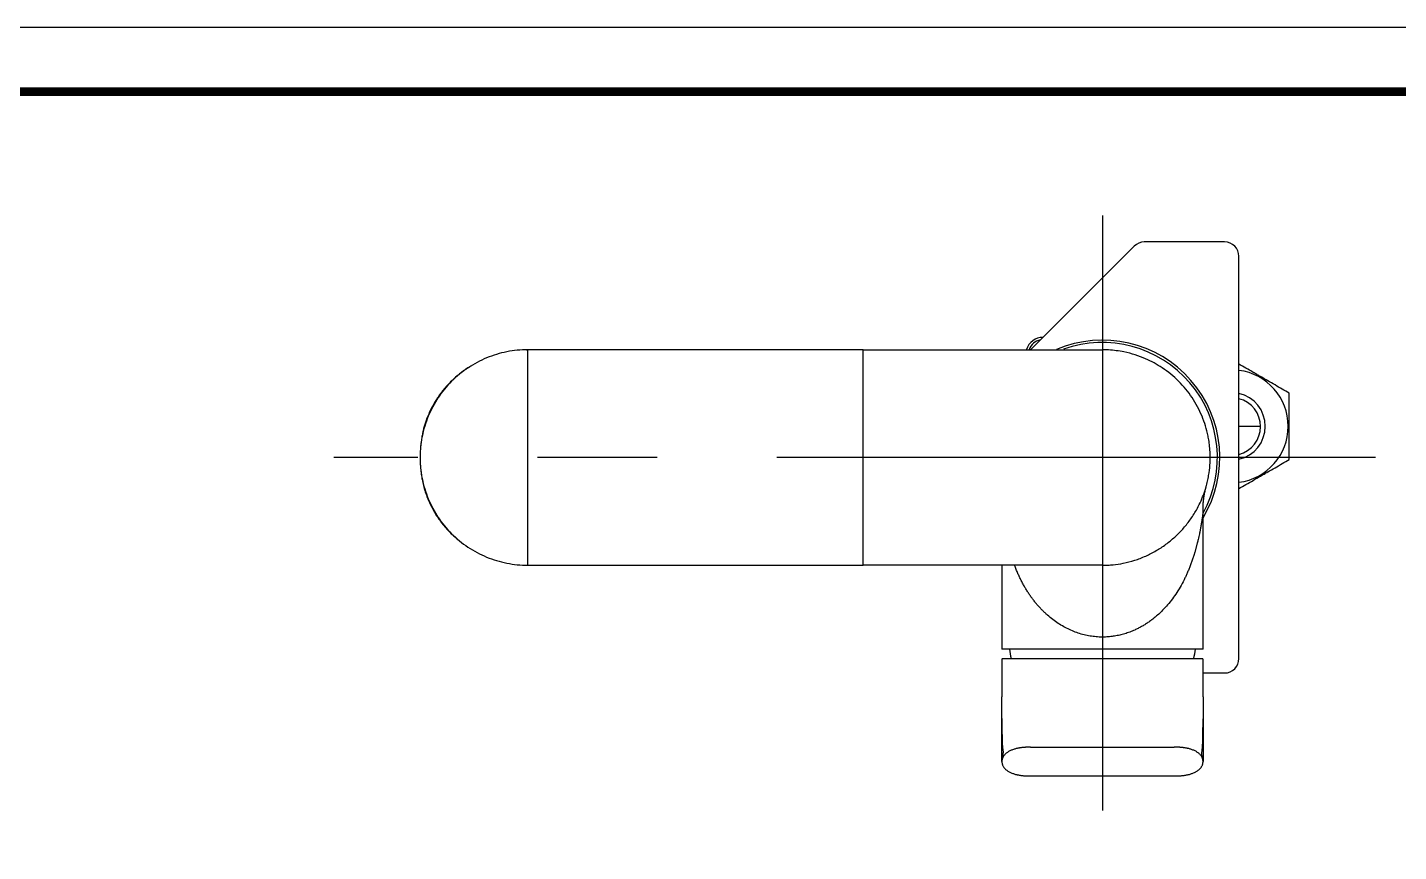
# Model space of a CAD drawing. Extents: x 0 to 790, y 0 to 579.
# Drawn here: x 306.6 to 593, y 406.7 to 578.8 of the extents above; entities that cross this region are included whole.
import ezdxf

# ---------------------------------------------------------------- set-up
doc = ezdxf.new("R2010")
doc.units = 0
doc.header["$LTSCALE"] = 10
doc.header["$MEASUREMENT"] = 0
doc.linetypes.add('CENTER', pattern=[2, 1.25, -0.25, 0.25, -0.25])
doc.layers.get('0').update_dxf_attribs({"linetype": 'CONTINUOUS'})
doc.layers.add('1', color=7, linetype='CONTINUOUS')

msp = doc.modelspace()

# ---------------------------------------------------------------- linework, layer by layer
at = {"ltscale": 0.5}
msp.add_lwpolyline([(0, 0), (789.88, 0), (789.88, 578.76), (0, 578.76)], close=True, dxfattribs=at)
at = {"color": 5, "linetype": 'ByBlock', "lineweight": 200, "const_width": 1.82}
msp.add_lwpolyline([(12.7, 24.78), (777.1, 24.78), (777.1, 565.32), (12.7, 565.32)], close=True, dxfattribs=at)
at = {"layer": '1', "color": 1, "linetype": 'CENTER', "lineweight": -3, "ltscale": 10}
for p, q in [((531.14, 539.49), (531.14, 415.27)), ((588.14, 488.96), (370.63, 488.96))]:
    msp.add_line(p, q, dxfattribs=at)
at = {"layer": '1', "color": 7, "linetype": 'Continuous', "lineweight": -3}
for p, q in [((537.76, 533.08), (516.14, 511.46)), ((556.64, 533.96), (539.88, 533.96)), ((559.64, 446.96), (559.64, 530.96)), ((481.14, 511.46), (411.14, 511.46)), ((531.14, 511.46), (531.14, 511.46)), ((564.14, 495.42), (559.64, 495.42)), ((552.14, 448.96), (552.14, 477.52)), ((411.14, 466.46), (481.14, 466.46)), ((510.14, 466.46), (510.14, 448.96)), ((552.14, 448.96), (510.14, 448.96)), ((510.26, 446.96), (552.02, 446.96)), ((552.14, 438.96), (552.14, 446.68)), ((510.14, 446.68), (510.14, 438.96)), ((552.14, 443.96), (556.64, 443.96)), ((516.14, 428.46), (546.14, 428.46)), ((516.14, 422.46), (546.14, 422.46))]:
    msp.add_line(p, q, dxfattribs=at)
for centre, radius, start, end in [((539.88, 530.96), 3, 90, 135), ((556.64, 530.96), 3, 0, 90), ((518.68, 510.54), 3.5, 89.3863, 164.4762), ((518.68, 510.54), 3, 99.694, 162.0786), ((531.14, 488.96), 24.5, 329.0006, 113.0906), ((531.14, 488.96), 24, 331.0481, 109.7775), ((558.14, 495.46), 11.78, 277.3181, 82.6819), ((558.14, 495.46), 7, 0, 77.6278), ((558.14, 495.42), 6, 0, 75.5213), ((558.14, 495.46), 7, 282.3722, 0), ((558.14, 495.42), 6, 284.4787, 0), ((553.68, 454.72), 42.34, 187.8244, 190.5666), ((508.6, 454.72), 42.34, 349.4334, 352.1756), ((556.64, 446.96), 3, 270, 0)]:
    msp.add_arc(centre, radius, start, end, dxfattribs=at)
for points, knots in [([(411.14, 511.46), (409.67, 511.46), (406.72, 511.17), (402.47, 509.88), (398.56, 507.78), (395.13, 504.97), (392.78, 502.11), (391.26, 499.58), (390.32, 497.58), (389.57, 495.5), (389.13, 493.71), (388.87, 492.26), (388.74, 491.16), (388.66, 490.06), (388.64, 489.32), (388.64, 488.96)], [0, 0, 0, 0, 0.125, 0.25, 0.375, 0.5, 0.625, 0.6875, 0.75, 0.8125, 0.875, 0.90625, 0.9375, 0.96875, 1, 1, 1, 1]), ([(411.14, 511.35), (411.14, 511.35), (411.14, 511.42), (411.14, 511.46), (411.14, 511.46)], [0, 0, 0, 0, 0.003996, 1, 1, 1, 1]), ([(411.14, 466.46), (411.14, 466.46), (411.14, 466.53), (411.14, 466.94), (411.14, 467.79), (411.14, 469.05), (411.14, 470.88), (411.14, 473.33), (411.14, 476.38), (411.14, 479.49), (411.14, 483.68), (411.14, 488.96), (411.14, 494.23), (411.14, 498.42), (411.14, 501.53), (411.14, 504.58), (411.14, 507.03), (411.14, 508.86), (411.14, 510.12), (411.14, 510.97), (411.14, 511.28), (411.14, 511.35)], [0, 0, 0, 0, 0.015874, 0.031748, 0.063496, 0.095244, 0.126992, 0.190488, 0.253984, 0.317481, 0.380977, 0.507969, 0.634961, 0.698457, 0.761953, 0.825449, 0.888946, 0.920694, 0.952442, 0.98419, 1, 1, 1, 1]), ([(481.14, 511.46), (484.15, 511.46), (488.67, 511.46), (494.69, 511.46), (498.08, 511.46), (500.34, 511.46), (501.47, 511.46), (502.6, 511.46), (504.85, 511.46), (507.49, 511.46), (510.45, 511.46), (511.96, 511.46), (512.81, 511.46), (513.04, 511.46), (513.42, 511.46), (514.08, 511.46), (515.39, 511.46), (517.99, 511.46), (521.55, 511.46), (525.29, 511.46), (528.27, 511.46), (530.3, 511.46), (530.98, 511.46), (531.11, 511.46), (531.13, 511.46), (531.13, 511.46), (531.14, 511.46)], [0, 0, 0, 0, 0.15079, 0.226185, 0.301579, 0.320428, 0.339277, 0.358126, 0.376974, 0.452369, 0.490067, 0.525408, 0.527764, 0.532476, 0.537188, 0.546613, 0.565461, 0.603159, 0.678554, 0.753949, 0.829343, 0.904738, 0.980133, 0.989558, 0.998982, 1, 1, 1, 1]), ([(540.15, 509.57), (539.46, 509.88), (538.03, 510.41), (535.96, 510.95), (534.07, 511.27), (532.57, 511.43), (531.55, 511.45), (531.11, 511.45)], [0, 0, 0, 0, 0.284785, 0.554334, 0.724337, 0.885743, 1, 1, 1, 1]), ([(399.37, 508.11), (399.26, 508.04), (398.29, 507.46), (396.6, 506.24), (394.55, 504.33), (392.89, 502.36), (391.52, 500.28), (390.49, 498.25), (389.75, 496.3), (389.32, 494.8), (389.06, 493.56), (388.92, 492.67), (388.81, 491.87), (388.72, 491.09), (388.68, 490.44), (388.67, 490.06)], [0, 0, 0, 0, 0.01711, 0.153558, 0.283148, 0.397022, 0.503911, 0.620991, 0.706472, 0.787149, 0.833106, 0.879464, 0.908714, 0.947876, 1, 1, 1, 1]), ([(553.19, 493.43), (552.9, 494.85), (552.05, 497.65), (549.97, 501.54), (547.15, 504.97), (543.83, 507.69), (541.37, 509.04), (540.15, 509.57)], [0, 0, 0, 0, 0.200789, 0.405675, 0.610562, 0.815448, 1, 1, 1, 1]), ([(570.14, 502.39), (569.16, 502.95), (568.17, 503.52), (566.68, 504.38), (566.18, 504.67), (565.17, 505.25), (564.66, 505.55), (564.02, 505.92), (563.89, 505.99), (563.7, 506.1), (563.64, 506.14), (563.51, 506.21), (563.19, 506.39), (562.87, 506.58), (562.11, 507.02), (561.61, 507.31), (560.61, 507.88), (560.12, 508.17), (559.63, 508.45)], [0, 0, 0, 0, 0.286077, 0.286077, 0.429115, 0.429115, 0.572154, 0.572154, 0.607914, 0.607914, 0.625793, 0.625793, 0.643673, 0.715192, 0.715192, 0.858231, 0.858231, 1, 1, 1, 1]), ([(570.14, 488.53), (570.14, 489.66), (570.14, 490.8), (570.14, 492.53), (570.14, 493.1), (570.14, 494.27), (570.14, 494.85), (570.14, 495.59), (570.14, 495.74), (570.14, 495.96), (570.14, 496.03), (570.14, 496.18), (570.14, 496.55), (570.14, 496.92), (570.14, 497.79), (570.14, 498.38), (570.14, 499.53), (570.14, 500.11), (570.14, 501.25), (570.14, 501.82), (570.14, 502.39)], [0, 0, 0, 0, 0.25, 0.25, 0.375, 0.375, 0.5, 0.5, 0.53125, 0.53125, 0.546875, 0.546875, 0.5625, 0.625, 0.625, 0.75, 0.75, 0.875, 0.875, 1, 1, 1, 1]), ([(535.48, 466.88), (536.25, 467.02), (537.79, 467.42), (540.08, 468.28), (542.25, 469.38), (544.01, 470.52), (545.32, 471.54), (546.22, 472.32), (547.09, 473.14), (548.18, 474.29), (549.45, 475.87), (550.64, 477.73), (551.56, 479.5), (552.24, 481.11), (552.74, 482.63), (553.09, 484), (553.4, 485.57), (553.62, 487.43), (553.66, 489.37), (553.56, 491.03), (553.38, 492.4), (553.26, 493.13), (553.19, 493.43)], [0, 0, 0, 0, 0.088924, 0.170499, 0.24324, 0.306648, 0.335111, 0.361732, 0.386946, 0.411733, 0.462736, 0.515677, 0.552052, 0.589286, 0.626683, 0.653376, 0.679314, 0.731065, 0.786351, 0.848361, 0.91915, 1, 1, 1, 1]), ([(388.64, 488.96), (388.64, 488.59), (388.66, 487.85), (388.74, 486.75), (388.87, 485.65), (389.13, 484.2), (389.57, 482.41), (390.32, 480.33), (391.26, 478.33), (392.78, 475.8), (395.13, 472.94), (398.56, 470.13), (402.47, 468.03), (406.72, 466.75), (409.67, 466.46), (411.14, 466.46)], [0, 0, 0, 0, 0.03125, 0.0625, 0.09375, 0.125, 0.1875, 0.25, 0.3125, 0.375, 0.5, 0.625, 0.75, 0.875, 1, 1, 1, 1]), ([(388.67, 487.85), (388.69, 487.35), (388.76, 486.42), (388.92, 485.17), (389.13, 483.98), (389.39, 482.88), (389.71, 481.78), (390.05, 480.81), (390.46, 479.82), (391.1, 478.44), (392.04, 476.78), (393.43, 474.87), (394.99, 473.15), (396.16, 472.1), (396.74, 471.64)], [0, 0, 0, 0, 0.080535, 0.148529, 0.205041, 0.280607, 0.333389, 0.387688, 0.445111, 0.504949, 0.6309, 0.74943, 0.882177, 1, 1, 1, 1]), ([(559.63, 482.46), (560.12, 482.74), (560.61, 483.03), (561.6, 483.6), (562.1, 483.89), (563.11, 484.47), (563.62, 484.76), (564.25, 485.13), (564.38, 485.2), (564.57, 485.32), (564.64, 485.35), (564.77, 485.43), (565.09, 485.61), (565.4, 485.79), (566.16, 486.23), (566.67, 486.52), (567.67, 487.1), (568.17, 487.39), (569.16, 487.96), (569.65, 488.24), (570.14, 488.53)], [0, 0, 0, 0, 0.141769, 0.141769, 0.284807, 0.284807, 0.427846, 0.427846, 0.463606, 0.463606, 0.481485, 0.481485, 0.499365, 0.570884, 0.570884, 0.713923, 0.713923, 0.856961, 0.856961, 1, 1, 1, 1]), ([(552.14, 477.45), (552.13, 477.89), (552.15, 478.64), (552.2, 479.65), (552.3, 480.49), (552.43, 481.29), (552.63, 482.18), (552.78, 482.81), (552.88, 483.16)], [0, 0, 0, 0, 0.226895, 0.38926, 0.527034, 0.66203, 0.812197, 1, 1, 1, 1]), ([(552.14, 477.5), (552.14, 477.5), (552.14, 477.5), (552.14, 477.49), (552.14, 477.47), (552.13, 477.45), (552.13, 477.41), (552.12, 477.35), (552.11, 477.27), (552.09, 477.16), (552.07, 477.03), (552.05, 476.87), (552.03, 476.7), (552, 476.54), (551.98, 476.37), (551.95, 476.2), (551.92, 476.01), (551.89, 475.8), (551.86, 475.6), (551.83, 475.41), (551.8, 475.23), (551.77, 475.04), (551.73, 474.85), (551.7, 474.64), (551.66, 474.43), (551.62, 474.19), (551.57, 473.93), (551.51, 473.64), (551.45, 473.32), (551.37, 472.93), (551.26, 472.42), (551.12, 471.79), (550.99, 471.25), (550.88, 470.83), (550.81, 470.56), (550.74, 470.29), (550.67, 470.02), (550.59, 469.76), (550.52, 469.49), (550.45, 469.25), (550.39, 469.05), (550.34, 468.88), (550.28, 468.71), (550.23, 468.53), (550.17, 468.34), (550.11, 468.15), (550.02, 467.88), (549.9, 467.54), (549.76, 467.13), (549.61, 466.73), (549.46, 466.33), (549.31, 465.94), (549.16, 465.56), (549, 465.2), (548.85, 464.83), (548.69, 464.48), (548.53, 464.14), (548.17, 463.38), (547.58, 462.25), (546.7, 460.79), (545.76, 459.44), (544.77, 458.2), (543.73, 457.06), (542.78, 456.16), (541.97, 455.47), (541.32, 454.96), (540.65, 454.48), (539.97, 454.04), (539.28, 453.63), (538.58, 453.26), (537.78, 452.87), (536.85, 452.49), (535.81, 452.14), (534.75, 451.86), (533.68, 451.65), (532.6, 451.51), (531.79, 451.46), (531.25, 451.46), (530.97, 451.46), (530.7, 451.46), (530.1, 451.48), (529.16, 451.56), (527.91, 451.77), (526.67, 452.08), (525.44, 452.49), (524.23, 453), (523.04, 453.6), (521.87, 454.31), (520.74, 455.12), (519.84, 455.86), (519.16, 456.49), (518.66, 456.97), (518.17, 457.48), (517.69, 458.01), (517.22, 458.56), (516.76, 459.14), (516.32, 459.74), (515.88, 460.36), (515.46, 461), (515.05, 461.67), (514.65, 462.36), (514.27, 463.07), (513.91, 463.8), (513.55, 464.56), (513.21, 465.35), (512.94, 466.01), (512.79, 466.4), (512.74, 466.52)], [0, 0, 0, 0, 0.000737, 0.003034, 0.005347, 0.007686, 0.010057, 0.012467, 0.016216, 0.020124, 0.024209, 0.028489, 0.032978, 0.036489, 0.040162, 0.044, 0.048006, 0.052184, 0.056536, 0.059902, 0.063384, 0.06698, 0.070693, 0.074522, 0.078469, 0.082532, 0.08741, 0.092686, 0.098363, 0.104439, 0.113838, 0.124944, 0.137757, 0.142433, 0.147111, 0.15179, 0.156471, 0.161155, 0.16584, 0.170526, 0.173411, 0.176385, 0.179448, 0.182601, 0.185842, 0.189172, 0.192591, 0.20001, 0.2073, 0.214461, 0.221494, 0.228399, 0.235175, 0.241823, 0.248344, 0.254737, 0.261003, 0.267141, 0.296225, 0.324111, 0.350831, 0.376418, 0.400914, 0.424364, 0.437521, 0.450362, 0.4629, 0.475146, 0.487114, 0.498818, 0.510275, 0.526525, 0.542419, 0.558017, 0.573379, 0.58857, 0.603658, 0.607524, 0.611384, 0.615242, 0.619097, 0.636694, 0.654519, 0.672677, 0.691267, 0.710381, 0.730105, 0.750515, 0.771682, 0.793668, 0.804403, 0.815349, 0.826511, 0.837894, 0.849502, 0.861339, 0.87341, 0.885717, 0.898264, 0.911055, 0.924092, 0.937379, 0.950918, 0.964597, 0.978893, 0.993809, 1, 1, 1, 1]), ([(531.14, 466.46), (531.51, 466.46), (532.24, 466.47), (533.7, 466.58), (534.77, 466.74), (535.48, 466.88)], [0, 0, 0, 0, 0.252908, 0.505817, 1, 1, 1, 1]), ([(531.14, 466.46), (531.14, 466.46), (531.14, 466.46), (531.14, 466.46), (531.14, 466.46), (531.14, 466.46), (531.13, 466.46), (531.12, 466.46), (530.98, 466.46), (530.31, 466.46), (528.27, 466.46), (525.29, 466.46), (521.55, 466.46), (517.99, 466.46), (515.39, 466.46), (514.08, 466.46), (513.42, 466.46), (513.04, 466.46), (512.81, 466.46), (511.96, 466.46), (510.45, 466.46), (507.49, 466.46), (504.85, 466.46), (502.6, 466.46), (501.47, 466.46), (500.34, 466.46), (498.08, 466.46), (494.69, 466.46), (488.67, 466.46), (484.15, 466.46), (481.14, 466.46)], [0, 0, 0, 0, 0.118708, 0.150182, 0.158051, 0.161985, 0.16592, 0.173788, 0.181657, 0.244607, 0.307556, 0.370506, 0.433455, 0.496404, 0.527879, 0.543616, 0.551485, 0.55542, 0.559354, 0.561321, 0.590829, 0.622303, 0.685253, 0.70099, 0.716727, 0.732465, 0.748202, 0.811152, 0.874101, 1, 1, 1, 1]), ([(510.26, 446.96), (510.22, 446.96), (510.19, 446.94), (510.15, 446.86), (510.14, 446.8), (510.14, 446.72), (510.14, 446.71), (510.14, 446.71)], [0, 0, 0, 0, 0.484614, 0.484614, 0.969228, 0.969228, 1, 1, 1, 1]), ([(552.14, 446.71), (552.14, 446.71), (552.14, 446.71), (552.14, 446.76), (552.14, 446.79), (552.13, 446.84), (552.13, 446.85), (552.12, 446.87), (552.12, 446.87), (552.11, 446.89), (552.11, 446.89), (552.09, 446.94), (552.06, 446.96), (552.02, 446.96)], [0, 0, 0, 0, 0.024033, 0.024033, 0.268025, 0.268025, 0.39002, 0.39002, 0.451018, 0.451018, 0.512016, 0.512016, 1, 1, 1, 1]), ([(510.14, 425.47), (510.14, 425.47), (510.14, 425.49), (510.14, 425.54), (510.14, 425.64), (510.14, 425.73), (510.14, 425.79), (510.14, 425.83), (510.14, 425.97), (510.14, 426.29), (510.14, 427.14), (510.14, 428.64), (510.14, 430.95), (510.14, 432.91), (510.14, 434.14), (510.14, 434.59), (510.14, 435.26), (510.14, 436.04), (510.14, 436.83), (510.14, 437.22), (510.14, 437.44), (510.14, 437.78), (510.14, 438.28), (510.14, 438.73), (510.14, 438.96)], [0, 0, 0, 0, 0.007426, 0.044188, 0.08095, 0.099331, 0.108521, 0.117712, 0.122307, 0.191236, 0.26476, 0.411808, 0.558856, 0.705904, 0.742666, 0.761047, 0.779428, 0.852952, 0.889714, 0.908095, 0.917285, 0.926476, 0.963238, 1, 1, 1, 1]), ([(552.14, 438.96), (552.14, 438.73), (552.14, 438.28), (552.14, 437.78), (552.14, 437.44), (552.14, 437.22), (552.14, 436.83), (552.14, 436.04), (552.14, 435.26), (552.14, 434.59), (552.14, 434.14), (552.14, 432.91), (552.14, 430.95), (552.14, 428.64), (552.14, 427.15), (552.14, 426.29), (552.14, 425.97), (552.14, 425.83), (552.14, 425.79), (552.14, 425.73), (552.14, 425.64), (552.14, 425.54), (552.14, 425.49), (552.14, 425.47), (552.14, 425.47)], [0, 0, 0, 0, 0.036763, 0.073527, 0.082718, 0.091908, 0.11029, 0.147053, 0.22058, 0.238962, 0.257343, 0.294107, 0.44116, 0.588213, 0.735267, 0.808793, 0.877725, 0.88232, 0.891511, 0.900702, 0.919083, 0.955847, 0.99261, 1, 1, 1, 1]), ([(510.14, 434.47), (510.14, 434.05), (510.14, 433.21), (510.15, 432.05), (510.16, 430.75), (510.19, 429.54), (510.25, 428.6), (510.3, 428.06), (510.36, 427.82), (510.38, 427.51), (510.36, 427.13), (510.29, 426.6), (510.24, 426.19), (510.2, 426.04), (510.17, 425.85), (510.16, 425.74), (510.15, 425.67), (510.15, 425.65)], [0, 0, 0, 0, 0.06069, 0.125352, 0.184921, 0.287861, 0.368601, 0.426907, 0.464037, 0.496515, 0.530217, 0.566372, 0.618395, 0.694773, 0.798094, 0.928947, 1, 1, 1, 1]), ([(552.14, 425.46), (552.14, 425.48), (552.14, 425.6), (552.12, 425.78), (552.07, 425.98), (552.01, 426.21), (551.95, 426.38), (551.92, 426.68), (551.92, 427.1), (551.92, 427.45), (551.94, 427.77), (551.97, 428.01), (552.01, 428.25), (552.04, 428.7), (552.08, 429.38), (552.1, 430.31), (552.12, 431.46), (552.14, 432.79), (552.14, 433.81), (552.14, 434.37), (552.14, 434.38)], [0, 0, 0, 0, 0.041787, 0.199319, 0.333298, 0.422172, 0.496704, 0.558553, 0.594336, 0.624955, 0.650463, 0.671021, 0.69526, 0.72846, 0.773534, 0.830427, 0.880676, 0.937133, 0.999516, 1, 1, 1, 1])]:
    msp.add_open_spline(points, degree=3, knots=knots, dxfattribs=at)
for points, degree in [([(411.14, 511.35), (410.59, 511.46), (410.03, 511.43)], 2), ([(516.14, 428.46), (514.61, 428.46), (512.56, 428.4), (510.14, 427.39), (510.14, 425.46)], 4), ([(552.14, 425.46), (552.14, 427.39), (549.72, 428.4), (547.66, 428.46), (546.14, 428.46)], 4), ([(510.14, 425.46), (510.14, 423.52), (512.56, 422.51), (514.61, 422.46), (516.14, 422.46)], 4), ([(546.14, 422.46), (547.66, 422.46), (549.72, 422.51), (552.14, 423.52), (552.14, 425.46)], 4)]:
    msp.add_open_spline(points, degree=degree, dxfattribs=at)
msp.add_rational_spline([(481.14, 466.46), (481.14, 466.46), (481.14, 511.46), (481.14, 511.46)], [1, 0.333333333333, 0.333333333333, 1], degree=3, dxfattribs=at)

doc.saveas('drawing.dxf')
